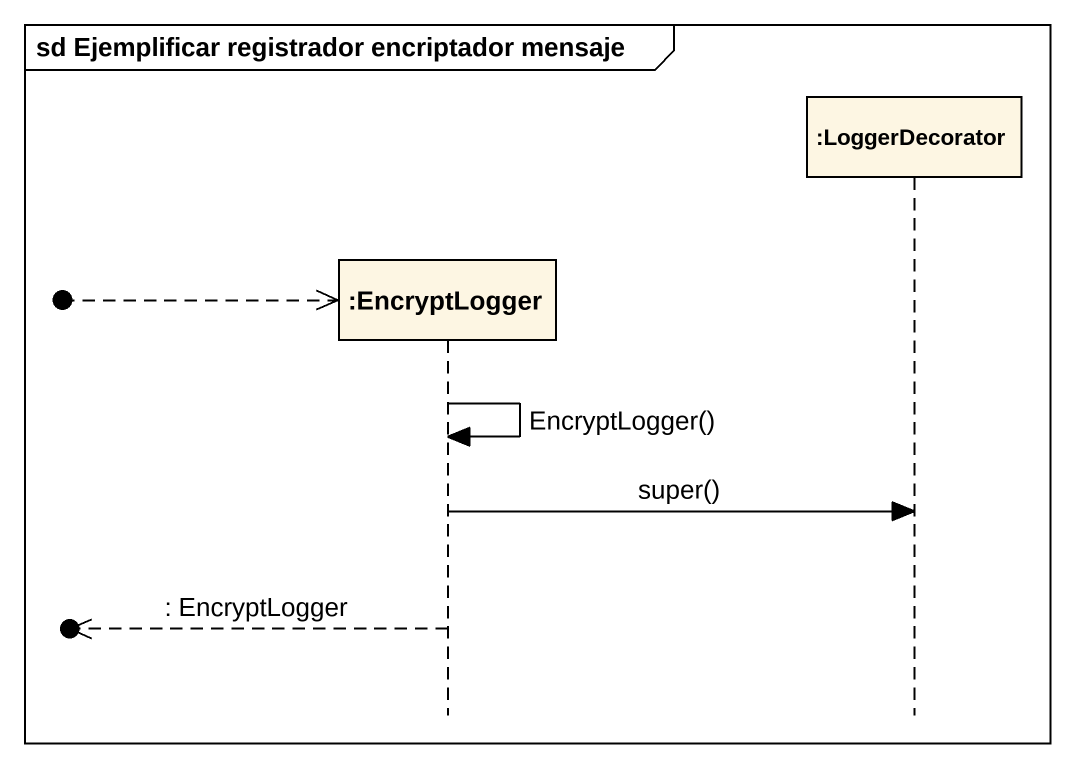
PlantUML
@startuml
mainframe sd Ejemplificar registrador encriptador mensaje
hide footbox
participant ":EncryptLogger" as EncryptLogger
participant ":LoggerDecorator" as LoggerDecorator

[o-->> EncryptLogger
EncryptLogger -> EncryptLogger : EncryptLogger()
EncryptLogger -> LoggerDecorator : super()
[o<<-- EncryptLogger : : EncryptLogger
@enduml
